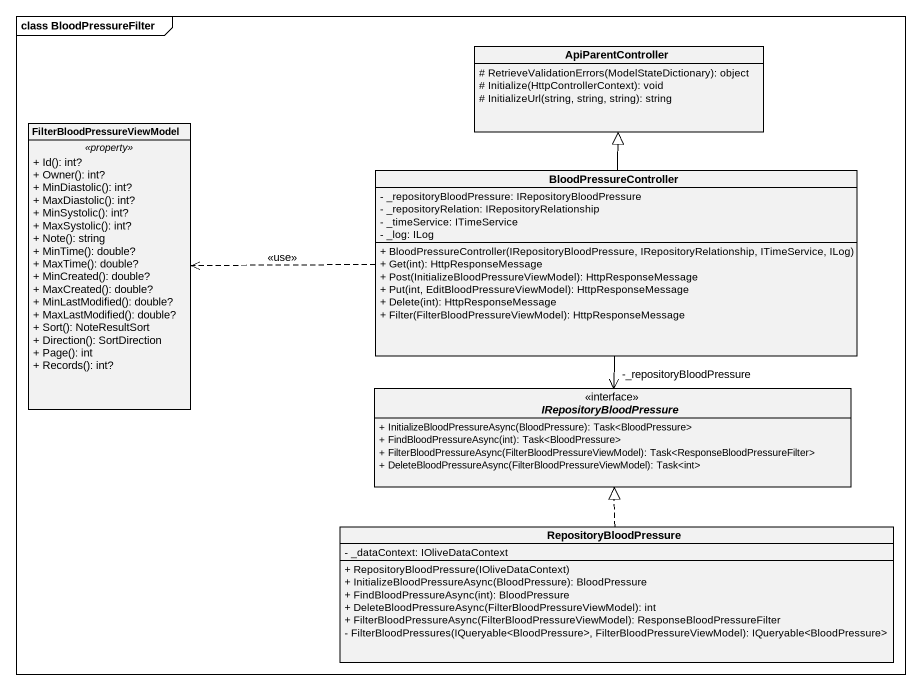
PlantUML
@startuml
mainframe class BloodPressureFilter
hide circle
hide empty members
skinparam classAttributeIconSize 0
class ApiParentController {
  # RetrieveValidationErrors(ModelStateDictionary): object
  # Initialize(HttpControllerContext): void
  # InitializeUrl(string, string, string): string
}
class FilterBloodPressureViewModel {
  .. <<property>> ..
  + Id(): int?
  + Owner(): int?
  + MinDiastolic(): int?
  + MaxDiastolic(): int?
  + MinSystolic(): int?
  + MaxSystolic(): int?
  + Note(): string
  + MinTime(): double?
  + MaxTime(): double?
  + MinCreated(): double?
  + MaxCreated(): double?
  + MinLastModified(): double?
  + MaxLastModified(): double?
  + Sort(): NoteResultSort
  + Direction(): SortDirection
  + Page(): int
  + Records(): int?
}
class BloodPressureController {
  - _repositoryBloodPressure: IRepositoryBloodPressure
  - _repositoryRelation: IRepositoryRelationship
  - _timeService: ITimeService
  - _log: ILog
  + BloodPressureController(IRepositoryBloodPressure, IRepositoryRelationship, ITimeService, ILog)
  + Get(int): HttpResponseMessage
  + Post(InitializeBloodPressureViewModel): HttpResponseMessage
  + Put(int, EditBloodPressureViewModel): HttpResponseMessage
  + Delete(int): HttpResponseMessage
  + Filter(FilterBloodPressureViewModel): HttpResponseMessage
}
interface IRepositoryBloodPressure {
  + InitializeBloodPressureAsync(BloodPressure): Task<BloodPressure>
  + FindBloodPressureAsync(int): Task<BloodPressure>
  + FilterBloodPressureAsync(FilterBloodPressureViewModel): Task<ResponseBloodPressureFilter>
  + DeleteBloodPressureAsync(FilterBloodPressureViewModel): Task<int>
}
class RepositoryBloodPressure {
  - _dataContext: IOliveDataContext
  + RepositoryBloodPressure(IOliveDataContext)
  + InitializeBloodPressureAsync(BloodPressure): BloodPressure
  + FindBloodPressureAsync(int): BloodPressure
  + DeleteBloodPressureAsync(FilterBloodPressureViewModel): int
  + FilterBloodPressureAsync(FilterBloodPressureViewModel): ResponseBloodPressureFilter
  - FilterBloodPressures(IQueryable<BloodPressure>, FilterBloodPressureViewModel): IQueryable<BloodPressure>
}
BloodPressureController -up-|> ApiParentController
BloodPressureController .left.> FilterBloodPressureViewModel : <<use>>
BloodPressureController --> "-_repositoryBloodPressure" IRepositoryBloodPressure
RepositoryBloodPressure .up.|> IRepositoryBloodPressure
@enduml
